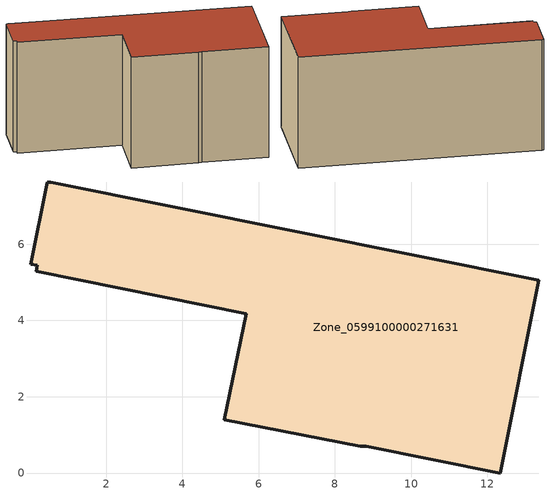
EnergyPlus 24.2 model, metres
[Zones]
Zone_0599100000271631
 floor ground (C_G): 5.67,4.17 0.17,5.29 0.19,5.44 0.03,5.48 0.46,7.62 0.55,7.63 13.34,5.05 12.33,0 8.83,0.7 8.67,0.7 5.1,1.39 z0
 wall outside (C_F): 0.46,7.62 0.03,5.48 0.19,5.44 0.17,5.29 5.67,4.17 5.1,1.39 8.67,0.7 8.83,0.7 12.33,0 13.34,5.05 0.55,7.63 0.46,7.62 z0:6.44
 roof outside (C_R): 0.17,5.29 5.67,4.17 5.1,1.39 8.67,0.7 8.83,0.7 12.33,0 13.34,5.05 0.55,7.63 0.46,7.62 0.03,5.48 0.19,5.44 z6.44
[BUILDING]
Pand.0599100000271631: North Axis=0; Terrain=City; Loads Convergence Tolerance Value=0.04; Temperature Convergence Tolerance Value=0.4; Solar Distribution=FullExterior; Maximum Number of Warmup Days=25; Minimum Number of Warmup Days=1
[Site:Location]
Rotterdam.The.Hague.AP_ZH_NLD Design_Conditions: Latitude=51.96; Longitude=4.45; Time Zone=1; Elevation=-4.5
[SITE:GROUNDTEMPERATURE:BUILDINGSURFACE]
18, 18, 18, 18, 18, 18, 18, 18, 18, 18, 18, 18
[MATERIAL] Thermal Absorptance=0.9; Solar Absorptance=0.7; Visible Absorptance=0.7
Name | Roughness | Thickness | Conductivity | Density | Specific Heat
G.TC.1946 | MediumSmooth | 0.15 | 1 | 540 | 1210
F.TC.1946 | Rough | 0.3 | 0.857143 | 1920 | 840
R.TC.1946 | MediumRough | 0.2 | 0.909091 | 1500 | 1000
[CONSTRUCTION]
C_G: G.TC.1946
C_F: F.TC.1946
C_R: R.TC.1946
[ZONE]
Zone_0599100000271631: Type=1; Multiplier=1; Ceiling Height=Autocalculate; Volume=Autocalculate; Floor Area=autocalculate; Part of Total Floor Area=Yes
[ZONEINFILTRATION:DESIGNFLOWRATE]
Infil_Zone_0599100000271631: Zone or ZoneList or Space or SpaceList=Zone_0599100000271631; Schedule=AlwaysOn; Design Flow Rate Calculation Method=Flow/Area; Flow Rate per Floor Area=0.003; Constant Term Coefficient=1; Temperature Term Coefficient=0; Velocity Term Coefficient=0; Velocity Squared Term Coefficient=0
[HVACTEMPLATE:ZONE:IDEALLOADSAIRSYSTEM]
Zone_0599100000271631: Maximum Heating Supply Air Temperature=50; Minimum Cooling Supply Air Temperature=13; Maximum Heating Supply Air Humidity Ratio=0.0156; Minimum Cooling Supply Air Humidity Ratio=0.0077; Heating Limit=NoLimit; Cooling Limit=NoLimit; Dehumidification Control Type=ConstantSensibleHeatRatio; Cooling Sensible Heat Ratio=0.7; Dehumidification Setpoint=60; Humidification Control Type=None; Humidification Setpoint=30; Outdoor Air Method=None; Outdoor Air Flow Rate per Person=0.00944; Outdoor Air Flow Rate per Zone Floor Area=0; Outdoor Air Flow Rate per Zone=0; Demand Controlled Ventilation Type=None; Outdoor Air Economizer Type=NoEconomizer; Heat Recovery Type=None; Sensible Heat Recovery Effectiveness=0.7; Latent Heat Recovery Effectiveness=0.65
[ZONECONTROL:THERMOSTAT]
ThermostatControl_Zone_0599100000271631: Zone or ZoneList=Zone_0599100000271631; Control Type Schedule=DualSetpointControlType; Control 1=Thermostat_Zone_0599100000271631; Temperature Difference Between Cutout And Setpoint=0
[THERMOSTATSETPOINT:DUALSETPOINT]
Thermostat_Zone_0599100000271631: Heating Setpoint Temperature Schedule=HeatingSetpoint_Zone_0599100000271631; Cooling Setpoint Temperature Schedule=CoolingSetpoint_Zone_0599100000271631
[SCHEDULE:COMPACT]
HeatingSetpoint_Zone_0599100000271631: Through: 12/31, For: AllDays, Until: 24:00, 21
CoolingSetpoint_Zone_0599100000271631: Through: 12/31, For: AllDays, Until: 24:00, 24
DualSetpointControlType: Through: 12/31, For: AllDays, Until: 24:00, 4
AlwaysOn: Through: 12/31, For: AllDays, Until: 24:00, 1
